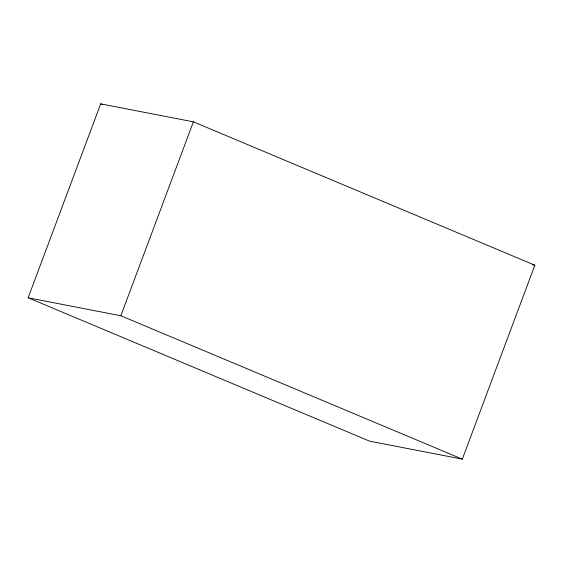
<?xml version="1.0" encoding="UTF-8"?>
<svg xmlns="http://www.w3.org/2000/svg" width="563" height="563" viewBox="0 0 563 563"><rect width="100%" height="100%" fill="white"/><g stroke="black" fill="none" stroke-linecap="round" stroke-linejoin="round"><path stroke-width="0.84" d="M28.15 297.785L100.686 103.859L193.376 121.833L534.85 265.215L462.314 459.141L369.624 441.167L28.15 297.785L120.848 315.759L462.314 459.141M120.848 315.759L193.376 121.833M532.274 264.716L534.85 265.215M100.686 103.859L102.304 104.542"/></g></svg>
